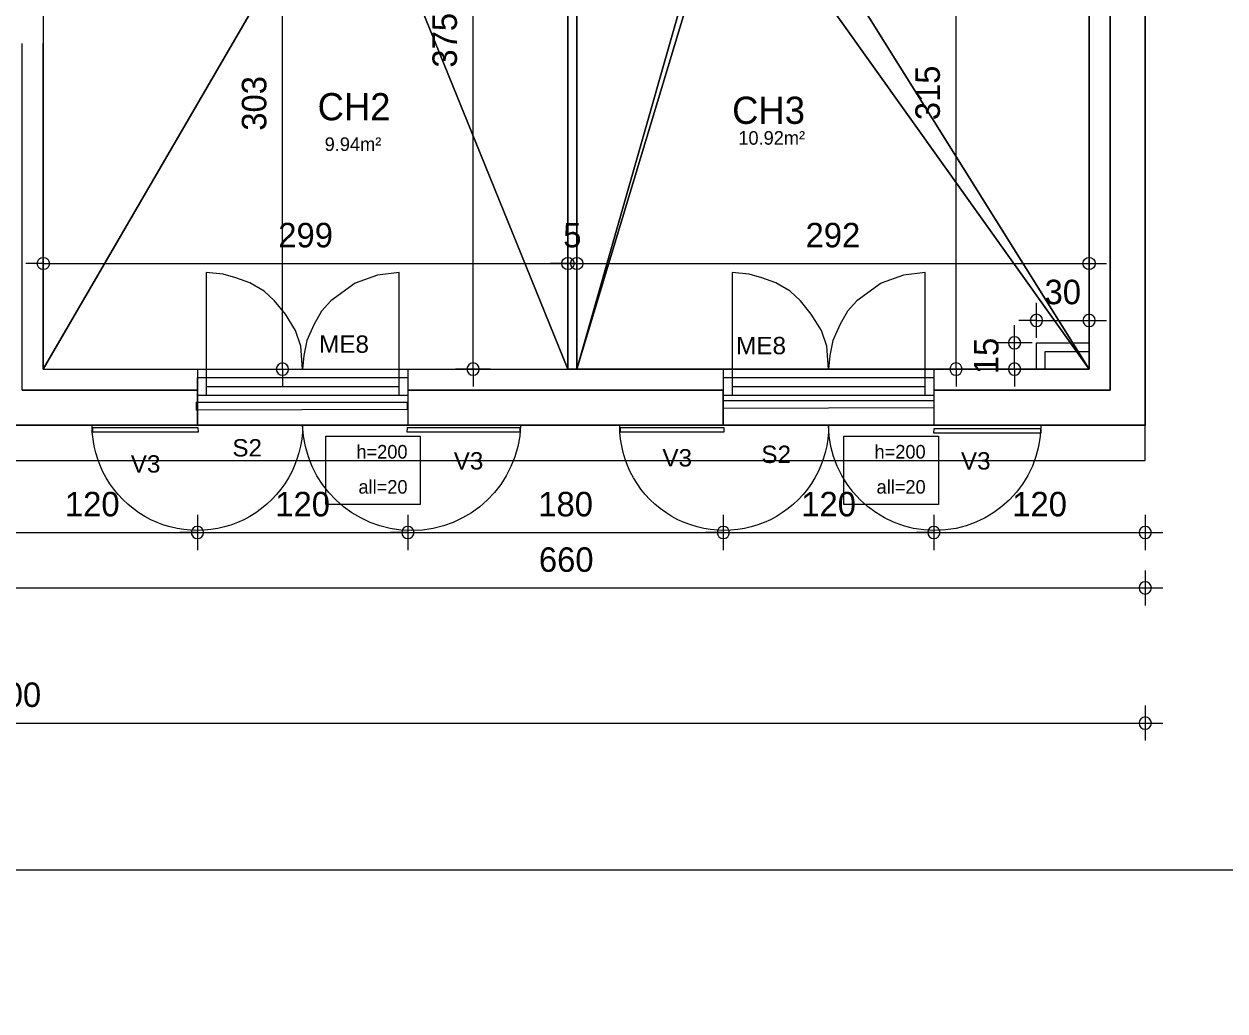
# Model space of a CAD drawing. Header units: metres. Extents: x 1.8 to 61.8, y -55.6 to -11.3.
# Drawn here: x 37.34 to 44.19, y -28.99 to -23.37 of the extents above; entities that cross this region are included whole.
import ezdxf
from ezdxf.enums import TextEntityAlignment as Align
from ezdxf.lldxf.tags import DXFTag

# ---------------------------------------------------------------- set-up
doc = ezdxf.new("R2010")
doc.units = ezdxf.units.M
doc.header["$MEASUREMENT"] = 0
for name, color, linetype in [('Calque commun', 7, 'Continuous'), ('Calque4', 7, 'Continuous'), ('Cotations', 7, 'Continuous'), ('Textes', 7, 'Continuous')]:
    doc.layers.add(name, color=color, linetype=linetype)
doc.styles.add('Arial10', font='arial.ttf', dxfattribs={"height": 0.098961})
doc.styles.add('Century Gothic14', font='GOTHIC.TTF', dxfattribs={"height": 0.139636})
doc.styles.add('Century Gothic16', font='GOTHIC.TTF', dxfattribs={"height": 0.155151})
doc.styles.add('Century Gothic9', font='GOTHIC.TTF', dxfattribs={"height": 0.077575})
tags = doc.linetypes.add('HIDDEN', pattern=[0.375, 0.25, -0.125]).pattern_tags.tags
tags[6:7] = [DXFTag(74, 4), DXFTag(75, 0), DXFTag(340, '0'), DXFTag(46, 1.0), DXFTag(50, 0.0), DXFTag(44, 0.0), DXFTag(45, 0.0)]
tags[4:5] = [DXFTag(74, 4), DXFTag(75, 0), DXFTag(340, '0'), DXFTag(46, 1.0), DXFTag(50, 0.0), DXFTag(44, 0.0), DXFTag(45, 0.0)]

# ---------------------------------------------------------------- blocks, each defined once
blk = doc.blocks.new('new')
at = {"layer": 'Calque commun', "color": 5, "linetype": 'Continuous', "lineweight": 9}
blk.add_arc((0, 0), 0.5, 0, 359.99941, dxfattribs=at)
blk = doc.blocks.new('new2')
at = {"layer": 'Calque commun', "color": 5, "linetype": 'Continuous', "lineweight": 9}
blk.add_arc((0, 0), 0.5, 0, 359.99941, dxfattribs=at)
blk = doc.blocks.new('DimLine52854')
at = {"layer": 'Calque commun', "color": 5, "linetype": 'Continuous', "lineweight": 9}
for p, q in [((37.1344, -26.4826), (37.1344, -26.6826)), ((43.7344, -26.4826), (43.7344, -26.6826)), ((37.1344, -26.5826), (37.0344, -26.5826)), ((37.1344, -26.5826), (43.7344, -26.5826)), ((43.7344, -26.5826), (43.8344, -26.5826))]:
    blk.add_line(p, q, dxfattribs=at)
at = {"layer": 'Calque commun', "color": 5, "linetype": 'Continuous', "lineweight": 9, "xscale": 0.07000000029802322, "yscale": 0.07000000029802322, "zscale": 0.07000000029802322}
for name, p in [('new', (37.1344, -26.5826)), ('new2', (43.7344, -26.5826))]:
    blk.add_blockref(name, p, dxfattribs=at)
at = {"layer": 'Calque commun', "color": 5, "linetype": 'Continuous', "lineweight": 9, "style": 'Century Gothic14'}
blk.add_text('660', height=0.13964, dxfattribs=at).set_placement((40.4344, -26.5326), align=Align.BOTTOM_CENTER)
blk = doc.blocks.new('new6')
at = {"layer": 'Calque commun', "color": 5, "linetype": 'Continuous', "lineweight": 9}
blk.add_arc((0, 0), 0.5, 0, 359.99941, dxfattribs=at)
blk = doc.blocks.new('DimLine52870')
at = {"layer": 'Calque commun', "color": 5, "linetype": 'Continuous', "lineweight": 9}
for p, q in [((43.7344, -27.253), (43.7344, -27.453)), ((30.7344, -27.353), (43.7344, -27.353)), ((43.7344, -27.353), (43.8344, -27.353))]:
    blk.add_line(p, q, dxfattribs=at)
at = {"layer": 'Calque commun', "color": 5, "linetype": 'Continuous', "lineweight": 9, "xscale": 0.07000000029802322, "yscale": 0.07000000029802322, "zscale": 0.07000000029802322}
blk.add_blockref('new6', (43.7344, -27.353), dxfattribs=at)
at = {"layer": 'Calque commun', "color": 5, "linetype": 'Continuous', "lineweight": 9, "style": 'Century Gothic14'}
blk.add_text('1300', height=0.13964, dxfattribs=at).set_placement((37.2344, -27.303), align=Align.BOTTOM_CENTER)
blk = doc.blocks.new('Block54246')
at = {"layer": 'Calque commun', "color": 7, "linetype": 'Continuous', "lineweight": 18}
blk.add_line((43.7344, -25.6552), (43.7344, -17.9552), dxfattribs=at)
at = {"layer": 'Calque commun', "color": 7, "linetype": 'Continuous', "lineweight": 9}
for p, q in [((43.5344, -25.4552), (43.5344, -18.1552)), ((43.4144, -25.3352), (43.4144, -18.2752))]:
    blk.add_line(p, q, dxfattribs=at)
blk = doc.blocks.new('Block54736')
at = {"layer": 'Calque commun', "color": 7, "linetype": 'Continuous', "lineweight": 18}
blk.add_line((43.7344, -16.6552), (43.7344, -25.6552), dxfattribs=at)
at = {"layer": 'Calque commun', "color": 7, "linetype": 'Continuous', "lineweight": 9}
for p, q in [((43.5344, -16.8552), (43.5344, -25.4552)), ((43.4144, -16.9752), (43.4144, -25.3352))]:
    blk.add_line(p, q, dxfattribs=at)
blk = doc.blocks.new('Block54737')
at = {"layer": 'Calque commun', "color": 7, "linetype": 'Continuous', "lineweight": 9}
for p, q in [((37.4544, -25.3352), (38.3323, -25.3352)), ((39.5323, -25.3352), (41.3298, -25.3352)), ((42.5298, -25.3352), (43.4144, -25.3352)), ((37.3344, -25.4552), (38.3323, -25.4552)), ((39.5323, -25.4552), (41.3298, -25.4552)), ((42.5298, -25.4552), (43.5344, -25.4552))]:
    blk.add_line(p, q, dxfattribs=at)
at = {"layer": 'Calque commun', "color": 7, "linetype": 'Continuous', "lineweight": 18}
for p, q in [((37.1344, -25.6552), (38.3323, -25.6552)), ((39.5323, -25.6552), (41.3298, -25.6552)), ((42.5298, -25.6552), (43.7344, -25.6552))]:
    blk.add_line(p, q, dxfattribs=at)
blk = doc.blocks.new('@PRES_1_$$_1-4')
at = {"layer": 'Calque commun', "color": 5, "linetype": 'Continuous', "lineweight": 9}
for p, q in [((0, 0.32), (1.2, 0.32)), ((1.2, 0.15), (0, 0.15)), ((0.05, 0.05), (0.05, 0.15)), ((1.15, 0.15), (1.15, 0.05)), ((0.05, 0.1), (1.15, 0.1)), ((1.2, 0.05), (0, 0.05)), ((0, 0), (1.2, 0))]:
    blk.add_line(p, q, dxfattribs=at)
blk = doc.blocks.new('@PRES_1_$$_1-5')
at = {"layer": 'Calque commun', "color": 7, "linetype": 'Continuous', "lineweight": 9}
blk.add_line((0, 0), (0, 0.32), dxfattribs=at)
blk = doc.blocks.new('@PRES_1_$$_1-6')
at = {"layer": 'Calque commun', "color": 7, "linetype": 'Continuous', "lineweight": 9}
blk.add_line((0, 0), (0, 0.32), dxfattribs=at)
blk = doc.blocks.new('INTER_2D_COMB2')
at = {"layer": 'Calque4', "color": 0, "linetype": 'ByBlock', "lineweight": -2}
for name in ['@PRES_1_$$_1-4', '@PRES_1_$$_1-5']:
    blk.add_blockref(name, (0, 0), dxfattribs=at)
at = {"layer": 'Calque4', "color": 0, "linetype": 'ByBlock', "lineweight": -2, "extrusion": (0, 0, -1), "xscale": -1, "yscale": -1, "zscale": -1, "rotation": -180}
blk.add_blockref('@PRES_1_$$_1-6', (-1.2, 0), dxfattribs=at)
blk = doc.blocks.new('PLACED_COMB2')
at = {"layer": 'Calque4', "color": 0, "linetype": 'ByBlock', "lineweight": -2}
blk.add_blockref('INTER_2D_COMB2', (0, 0), dxfattribs=at)
blk = doc.blocks.new('new59')
at = {"layer": 'Calque commun', "color": 5, "linetype": 'Continuous', "lineweight": 9}
blk.add_arc((0, 0), 0.5, 0, 359.99941, dxfattribs=at)
blk = doc.blocks.new('new60')
at = {"layer": 'Calque commun', "color": 5, "linetype": 'Continuous', "lineweight": 9}
blk.add_arc((0, 0), 0.5, 0, 359.99941, dxfattribs=at)
blk = doc.blocks.new('DimLine55422')
at = {"layer": 'Calque commun', "color": 5, "linetype": 'Continuous', "lineweight": 9}
for p, q in [((37.1344, -26.1665), (37.1344, -26.3665)), ((38.3323, -26.1665), (38.3323, -26.3665)), ((37.1344, -26.2665), (37.0344, -26.2665)), ((37.1344, -26.2665), (38.3323, -26.2665)), ((38.3323, -26.2665), (38.4323, -26.2665))]:
    blk.add_line(p, q, dxfattribs=at)
at = {"layer": 'Calque commun', "color": 5, "linetype": 'Continuous', "lineweight": 9, "xscale": 0.07000000029802322, "yscale": 0.07000000029802322, "zscale": 0.07000000029802322}
for name, p in [('new59', (37.1344, -26.2665)), ('new60', (38.3323, -26.2665))]:
    blk.add_blockref(name, p, dxfattribs=at)
at = {"layer": 'Calque commun', "color": 5, "linetype": 'Continuous', "lineweight": 9, "style": 'Century Gothic14'}
blk.add_text('120', height=0.13964, dxfattribs=at).set_placement((37.7334, -26.2165), align=Align.BOTTOM_CENTER)
blk = doc.blocks.new('new61')
at = {"layer": 'Calque commun', "color": 5, "linetype": 'Continuous', "lineweight": 9}
blk.add_arc((0, 0), 0.5, 0, 359.99941, dxfattribs=at)
blk = doc.blocks.new('new62')
at = {"layer": 'Calque commun', "color": 5, "linetype": 'Continuous', "lineweight": 9}
blk.add_arc((0, 0), 0.5, 0, 359.99941, dxfattribs=at)
blk = doc.blocks.new('DimLine55430')
at = {"layer": 'Calque commun', "color": 5, "linetype": 'Continuous', "lineweight": 9}
for p, q in [((38.3323, -26.1665), (38.3323, -26.3665)), ((39.5323, -26.1665), (39.5323, -26.3665)), ((38.3323, -26.2665), (38.2323, -26.2665)), ((38.3323, -26.2665), (39.5323, -26.2665)), ((39.5323, -26.2665), (39.6323, -26.2665))]:
    blk.add_line(p, q, dxfattribs=at)
at = {"layer": 'Calque commun', "color": 5, "linetype": 'Continuous', "lineweight": 9, "xscale": 0.07000000029802322, "yscale": 0.07000000029802322, "zscale": 0.07000000029802322}
for name, p in [('new61', (38.3323, -26.2665)), ('new62', (39.5323, -26.2665))]:
    blk.add_blockref(name, p, dxfattribs=at)
at = {"layer": 'Calque commun', "color": 5, "linetype": 'Continuous', "lineweight": 9, "style": 'Century Gothic14'}
blk.add_text('120', height=0.13964, dxfattribs=at).set_placement((38.9323, -26.2165), align=Align.BOTTOM_CENTER)
blk = doc.blocks.new('new63')
at = {"layer": 'Calque commun', "color": 5, "linetype": 'Continuous', "lineweight": 9}
blk.add_arc((0, 0), 0.5, 0, 359.99941, dxfattribs=at)
blk = doc.blocks.new('new64')
at = {"layer": 'Calque commun', "color": 5, "linetype": 'Continuous', "lineweight": 9}
blk.add_arc((0, 0), 0.5, 0, 359.99941, dxfattribs=at)
blk = doc.blocks.new('DimLine55438')
at = {"layer": 'Calque commun', "color": 5, "linetype": 'Continuous', "lineweight": 9}
for p, q in [((39.5323, -26.1665), (39.5323, -26.3665)), ((41.3298, -26.1665), (41.3298, -26.3665)), ((39.5323, -26.2665), (39.4323, -26.2665)), ((39.5323, -26.2665), (41.3298, -26.2665)), ((41.3298, -26.2665), (41.4298, -26.2665))]:
    blk.add_line(p, q, dxfattribs=at)
at = {"layer": 'Calque commun', "color": 5, "linetype": 'Continuous', "lineweight": 9, "xscale": 0.07000000029802322, "yscale": 0.07000000029802322, "zscale": 0.07000000029802322}
for name, p in [('new63', (39.5323, -26.2665)), ('new64', (41.3298, -26.2665))]:
    blk.add_blockref(name, p, dxfattribs=at)
at = {"layer": 'Calque commun', "color": 5, "linetype": 'Continuous', "lineweight": 9, "style": 'Century Gothic14'}
blk.add_text('180', height=0.13964, dxfattribs=at).set_placement((40.431, -26.2165), align=Align.BOTTOM_CENTER)
blk = doc.blocks.new('new65')
at = {"layer": 'Calque commun', "color": 5, "linetype": 'Continuous', "lineweight": 9}
blk.add_arc((0, 0), 0.5, 0, 359.99941, dxfattribs=at)
blk = doc.blocks.new('new66')
at = {"layer": 'Calque commun', "color": 5, "linetype": 'Continuous', "lineweight": 9}
blk.add_arc((0, 0), 0.5, 0, 359.99941, dxfattribs=at)
blk = doc.blocks.new('DimLine55446')
at = {"layer": 'Calque commun', "color": 5, "linetype": 'Continuous', "lineweight": 9}
for p, q in [((41.3298, -26.1665), (41.3298, -26.3665)), ((42.5298, -26.1665), (42.5298, -26.3665)), ((41.3298, -26.2665), (41.2298, -26.2665)), ((41.3298, -26.2665), (42.5298, -26.2665)), ((42.5298, -26.2665), (42.6298, -26.2665))]:
    blk.add_line(p, q, dxfattribs=at)
at = {"layer": 'Calque commun', "color": 5, "linetype": 'Continuous', "lineweight": 9, "xscale": 0.07000000029802322, "yscale": 0.07000000029802322, "zscale": 0.07000000029802322}
for name, p in [('new65', (41.3298, -26.2665)), ('new66', (42.5298, -26.2665))]:
    blk.add_blockref(name, p, dxfattribs=at)
at = {"layer": 'Calque commun', "color": 5, "linetype": 'Continuous', "lineweight": 9, "style": 'Century Gothic14'}
blk.add_text('120', height=0.13964, dxfattribs=at).set_placement((41.9298, -26.2165), align=Align.BOTTOM_CENTER)
blk = doc.blocks.new('new67')
at = {"layer": 'Calque commun', "color": 5, "linetype": 'Continuous', "lineweight": 9}
blk.add_arc((0, 0), 0.5, 0, 359.99941, dxfattribs=at)
blk = doc.blocks.new('new68')
at = {"layer": 'Calque commun', "color": 5, "linetype": 'Continuous', "lineweight": 9}
blk.add_arc((0, 0), 0.5, 0, 359.99941, dxfattribs=at)
blk = doc.blocks.new('DimLine55454')
at = {"layer": 'Calque commun', "color": 5, "linetype": 'Continuous', "lineweight": 9}
for p, q in [((42.5298, -26.1665), (42.5298, -26.3665)), ((43.7344, -26.1665), (43.7344, -26.3665)), ((42.5298, -26.2665), (42.4298, -26.2665)), ((42.5298, -26.2665), (43.7344, -26.2665)), ((43.7344, -26.2665), (43.8344, -26.2665))]:
    blk.add_line(p, q, dxfattribs=at)
at = {"layer": 'Calque commun', "color": 5, "linetype": 'Continuous', "lineweight": 9, "xscale": 0.07000000029802322, "yscale": 0.07000000029802322, "zscale": 0.07000000029802322}
for name, p in [('new67', (42.5298, -26.2665)), ('new68', (43.7344, -26.2665))]:
    blk.add_blockref(name, p, dxfattribs=at)
at = {"layer": 'Calque commun', "color": 5, "linetype": 'Continuous', "lineweight": 9, "style": 'Century Gothic14'}
blk.add_text('120', height=0.13964, dxfattribs=at).set_placement((43.1321, -26.2165), align=Align.BOTTOM_CENTER)
blk = doc.blocks.new('xmodule1pcentniv1')
at = {"layer": 'Calque commun', "color": 5, "linetype": 'Continuous', "lineweight": 9}
blk.add_arc((0, 0), 0.5, 0, 359.99941, dxfattribs=at)
blk = doc.blocks.new('xmodule1pcentniv1-2')
at = {"layer": 'Calque commun', "color": 5, "linetype": 'Continuous', "lineweight": 9}
blk.add_arc((0, 0), 0.5, 0, 359.99941, dxfattribs=at)
blk = doc.blocks.new('DimLine54891')
at = {"layer": 'Calque commun', "color": 5, "linetype": 'Continuous', "lineweight": 9}
for p, q in [((40.4637, -25.6844), (40.4637, -25.4844)), ((43.3837, -25.6844), (43.3837, -25.4844)), ((40.4637, -25.5844), (40.3637, -25.5844)), ((40.4637, -25.5844), (43.3837, -25.5844)), ((43.3837, -25.5844), (43.4837, -25.5844))]:
    blk.add_line(p, q, dxfattribs=at)
at = {"layer": 'Calque commun', "color": 5, "linetype": 'Continuous', "lineweight": 9, "extrusion": (0, 0, -1), "xscale": 0.07000000029802322, "yscale": 0.07000000029802322, "zscale": 0.07000000029802322}
for name, p in [('xmodule1pcentniv1', (-40.4637, -25.5844)), ('xmodule1pcentniv1-2', (-43.3837, -25.5844))]:
    blk.add_blockref(name, p, dxfattribs=at)
at = {"layer": 'Calque commun', "color": 5, "linetype": 'Continuous', "lineweight": 9, "style": 'Century Gothic14'}
blk.add_text('292', height=0.13964, dxfattribs=at).set_placement((41.9237, -25.5344), align=Align.BOTTOM_CENTER)
blk = doc.blocks.new('xmodule1pcentniv1-3')
at = {"layer": 'Calque commun', "color": 5, "linetype": 'Continuous', "lineweight": 9}
blk.add_arc((0, 0), 0.5, 0, 359.99941, dxfattribs=at)
blk = doc.blocks.new('xmodule1pcentniv1-4')
at = {"layer": 'Calque commun', "color": 5, "linetype": 'Continuous', "lineweight": 9}
blk.add_arc((0, 0), 0.5, 0, 359.99941, dxfattribs=at)
blk = doc.blocks.new('DimLine54899')
at = {"layer": 'Calque commun', "color": 5, "linetype": 'Continuous', "lineweight": 9}
for p, q in [((40.4137, -25.6844), (40.4137, -25.4844)), ((40.4637, -25.6844), (40.4637, -25.4844)), ((40.4137, -25.5844), (40.3137, -25.5844)), ((40.4137, -25.5844), (40.4637, -25.5844)), ((40.4637, -25.5844), (40.5637, -25.5844))]:
    blk.add_line(p, q, dxfattribs=at)
at = {"layer": 'Calque commun', "color": 5, "linetype": 'Continuous', "lineweight": 9, "extrusion": (0, 0, -1), "xscale": 0.07000000029802322, "yscale": 0.07000000029802322, "zscale": 0.07000000029802322}
for name, p in [('xmodule1pcentniv1-3', (-40.4137, -25.5844)), ('xmodule1pcentniv1-4', (-40.4637, -25.5844))]:
    blk.add_blockref(name, p, dxfattribs=at)
at = {"layer": 'Calque commun', "color": 5, "linetype": 'Continuous', "lineweight": 9, "style": 'Century Gothic14'}
blk.add_text('5', height=0.1396, dxfattribs=at).set_placement((40.4387, -25.5344), align=Align.BOTTOM_CENTER)
blk = doc.blocks.new('xmodule1pcentniv1-5')
at = {"layer": 'Calque commun', "color": 5, "linetype": 'Continuous', "lineweight": 9}
blk.add_arc((0, 0), 0.5, 0, 359.99941, dxfattribs=at)
blk = doc.blocks.new('xmodule1pcentniv1-6')
at = {"layer": 'Calque commun', "color": 5, "linetype": 'Continuous', "lineweight": 9}
blk.add_arc((0, 0), 0.5, 0, 359.99941, dxfattribs=at)
blk = doc.blocks.new('DimLine54907')
at = {"layer": 'Calque commun', "color": 5, "linetype": 'Continuous', "lineweight": 9}
for p, q in [((37.4237, -25.6844), (37.4237, -25.4844)), ((40.4137, -25.6844), (40.4137, -25.4844)), ((37.4237, -25.5844), (37.3237, -25.5844)), ((37.4237, -25.5844), (40.4137, -25.5844)), ((40.4137, -25.5844), (40.5137, -25.5844))]:
    blk.add_line(p, q, dxfattribs=at)
at = {"layer": 'Calque commun', "color": 5, "linetype": 'Continuous', "lineweight": 9, "extrusion": (0, 0, -1), "xscale": 0.07000000029802322, "yscale": 0.07000000029802322, "zscale": 0.07000000029802322}
for name, p in [('xmodule1pcentniv1-5', (-37.4238, -25.5844)), ('xmodule1pcentniv1-6', (-40.4137, -25.5844))]:
    blk.add_blockref(name, p, dxfattribs=at)
at = {"layer": 'Calque commun', "color": 5, "linetype": 'Continuous', "lineweight": 9, "style": 'Century Gothic14'}
blk.add_text('299', height=0.13964, dxfattribs=at).set_placement((38.9187, -25.5344), align=Align.BOTTOM_CENTER)
blk = doc.blocks.new('xmodule1pcentniv1-7')
at = {"layer": 'Calque commun', "color": 5, "linetype": 'Continuous', "lineweight": 9}
blk.add_arc((0, 0), 0.5, 0, 359.99941, dxfattribs=at)
blk = doc.blocks.new('xmodule1pcentniv1-8')
at = {"layer": 'Calque commun', "color": 5, "linetype": 'Continuous', "lineweight": 9}
blk.add_arc((0, 0), 0.5, 0, 359.99941, dxfattribs=at)
blk = doc.blocks.new('DimLine54915')
at = {"layer": 'Calque commun', "color": 5, "linetype": 'Continuous', "lineweight": 9}
for p, q in [((42.6251, -23.0373), (42.6251, -22.9373)), ((42.5251, -23.0373), (42.7251, -23.0373)), ((42.6251, -26.1866), (42.6251, -23.0373)), ((42.5251, -26.1866), (42.7251, -26.1866)), ((42.6251, -26.1866), (42.6251, -26.2866))]:
    blk.add_line(p, q, dxfattribs=at)
at = {"layer": 'Calque commun', "color": 5, "linetype": 'Continuous', "lineweight": 9, "xscale": 0.07000000029802322, "yscale": 0.07000000029802322, "zscale": 0.07000000029802322, "rotation": 90}
for name, p in [('xmodule1pcentniv1-8', (42.6251, -23.0373)), ('xmodule1pcentniv1-7', (42.6251, -26.1866))]:
    blk.add_blockref(name, p, dxfattribs=at)
at = {"layer": 'Calque commun', "color": 5, "linetype": 'Continuous', "lineweight": 9, "style": 'Century Gothic14'}
blk.add_text('315', height=0.13964, rotation=90, dxfattribs=at).set_placement((42.5751, -24.6119), align=Align.BOTTOM_CENTER)
blk = doc.blocks.new('xmodule1pcentniv1-27')
at = {"layer": 'Calque commun', "color": 5, "linetype": 'Continuous', "lineweight": 9}
blk.add_arc((0, 0), 0.5, 0, 359.99941, dxfattribs=at)
blk = doc.blocks.new('xmodule1pcentniv1-28')
at = {"layer": 'Calque commun', "color": 5, "linetype": 'Continuous', "lineweight": 9}
blk.add_arc((0, 0), 0.5, 0, 359.99941, dxfattribs=at)
blk = doc.blocks.new('DimLine55011')
at = {"layer": 'Calque commun', "color": 5, "linetype": 'Continuous', "lineweight": 9}
for p, q in [((39.8728, -22.4373), (39.8728, -22.3373)), ((39.9728, -22.4373), (39.7728, -22.4373)), ((39.8728, -26.1866), (39.8728, -22.4373)), ((39.9728, -26.1866), (39.7728, -26.1866)), ((39.8728, -26.1866), (39.8728, -26.2866))]:
    blk.add_line(p, q, dxfattribs=at)
at = {"layer": 'Calque commun', "color": 5, "linetype": 'Continuous', "lineweight": 9, "xscale": 0.07000000029802322, "yscale": 0.07000000029802322, "zscale": 0.07000000029802322, "rotation": 90}
for name, p in [('xmodule1pcentniv1-28', (39.8728, -22.4373)), ('xmodule1pcentniv1-27', (39.8728, -26.1866))]:
    blk.add_blockref(name, p, dxfattribs=at)
at = {"layer": 'Calque commun', "color": 5, "linetype": 'Continuous', "lineweight": 9, "style": 'Century Gothic14'}
blk.add_text('375', height=0.13964, rotation=90, dxfattribs=at).set_placement((39.8228, -24.312), align=Align.BOTTOM_CENTER)
blk = doc.blocks.new('xmodule1pcentniv1-37')
at = {"layer": 'Calque commun', "color": 5, "linetype": 'Continuous', "lineweight": 9}
blk.add_arc((0, 0), 0.5, 0, 359.99941, dxfattribs=at)
blk = doc.blocks.new('xmodule1pcentniv1-38')
at = {"layer": 'Calque commun', "color": 5, "linetype": 'Continuous', "lineweight": 9}
blk.add_arc((0, 0), 0.5, 0, 359.99941, dxfattribs=at)
blk = doc.blocks.new('DimLine55051')
at = {"layer": 'Calque commun', "color": 5, "linetype": 'Continuous', "lineweight": 9}
for p, q in [((38.7866, -23.1568), (38.7866, -23.0568)), ((38.8866, -23.1568), (38.6866, -23.1568)), ((38.7866, -26.1866), (38.7866, -23.1568)), ((38.6866, -26.1866), (38.8866, -26.1866)), ((38.7866, -26.1866), (38.7866, -26.2866))]:
    blk.add_line(p, q, dxfattribs=at)
at = {"layer": 'Calque commun', "color": 5, "linetype": 'Continuous', "lineweight": 9, "xscale": 0.07000000029802322, "yscale": 0.07000000029802322, "zscale": 0.07000000029802322, "rotation": 90}
for name, p in [('xmodule1pcentniv1-38', (38.7866, -23.1568)), ('xmodule1pcentniv1-37', (38.7866, -26.1866))]:
    blk.add_blockref(name, p, dxfattribs=at)
at = {"layer": 'Calque commun', "color": 5, "linetype": 'Continuous', "lineweight": 9, "style": 'Century Gothic14'}
blk.add_text('303', height=0.13964, rotation=90, dxfattribs=at).set_placement((38.7366, -24.6717), align=Align.BOTTOM_CENTER)
blk = doc.blocks.new('xmodule1pcentniv1-109')
at = {"layer": 'Calque commun', "color": 5, "linetype": 'Continuous', "lineweight": 9}
blk.add_arc((0, 0), 0.5, 0, 359.99941, dxfattribs=at)
blk = doc.blocks.new('xmodule1pcentniv1-110')
at = {"layer": 'Calque commun', "color": 5, "linetype": 'Continuous', "lineweight": 9}
blk.add_arc((0, 0), 0.5, 0, 359.99941, dxfattribs=at)
blk = doc.blocks.new('DimLine60972')
at = {"layer": 'Calque commun', "color": 5, "linetype": 'Continuous', "lineweight": 9}
for p, q in [((42.9588, -26.0366), (42.9588, -25.9366)), ((43.0588, -26.0366), (42.8588, -26.0366)), ((42.9588, -26.1866), (42.9588, -26.0366)), ((43.0588, -26.1866), (42.8588, -26.1866)), ((42.9588, -26.1866), (42.9588, -26.2866))]:
    blk.add_line(p, q, dxfattribs=at)
at = {"layer": 'Calque commun', "color": 5, "linetype": 'Continuous', "lineweight": 9, "xscale": 0.07000000029802322, "yscale": 0.07000000029802322, "zscale": 0.07000000029802322, "rotation": 90}
for name, p in [('xmodule1pcentniv1-110', (42.9588, -26.0366)), ('xmodule1pcentniv1-109', (42.9588, -26.1866))]:
    blk.add_blockref(name, p, dxfattribs=at)
at = {"layer": 'Calque commun', "color": 5, "linetype": 'Continuous', "lineweight": 9, "style": 'Century Gothic14'}
blk.add_text('15', height=0.13964, rotation=90, dxfattribs=at).set_placement((42.9088, -26.1116), align=Align.BOTTOM_CENTER)
blk = doc.blocks.new('xmodule1pcentniv1-111')
at = {"layer": 'Calque commun', "color": 5, "linetype": 'Continuous', "lineweight": 9}
blk.add_arc((0, 0), 0.5, 0, 359.99941, dxfattribs=at)
blk = doc.blocks.new('xmodule1pcentniv1-112')
at = {"layer": 'Calque commun', "color": 5, "linetype": 'Continuous', "lineweight": 9}
blk.add_arc((0, 0), 0.5, 0, 359.99941, dxfattribs=at)
blk = doc.blocks.new('DimLine60980')
at = {"layer": 'Calque commun', "color": 5, "linetype": 'Continuous', "lineweight": 9}
for p, q in [((43.0837, -26.0086), (43.0837, -25.8086)), ((43.3837, -26.0086), (43.3837, -25.8086)), ((43.0837, -25.9086), (42.9837, -25.9086)), ((43.0837, -25.9086), (43.3837, -25.9086)), ((43.3837, -25.9086), (43.4837, -25.9086))]:
    blk.add_line(p, q, dxfattribs=at)
at = {"layer": 'Calque commun', "color": 5, "linetype": 'Continuous', "lineweight": 9, "xscale": 0.07000000029802322, "yscale": 0.07000000029802322, "zscale": 0.07000000029802322}
for name, p in [('xmodule1pcentniv1-111', (43.0837, -25.9086)), ('xmodule1pcentniv1-112', (43.3837, -25.9086))]:
    blk.add_blockref(name, p, dxfattribs=at)
at = {"layer": 'Calque commun', "color": 5, "linetype": 'Continuous', "lineweight": 9, "style": 'Century Gothic14'}
blk.add_text('30', height=0.13964, dxfattribs=at).set_placement((43.2337, -25.8586), align=Align.BOTTOM_CENTER)
blk = doc.blocks.new('xmodule1pcentniv1-117')
at = {"layer": 'Calque commun', "color": 15, "linetype": 'Continuous', "lineweight": 18}
for p, q in [((40.4138, -22.4373), (40.4137, -26.1866)), ((40.4638, -22.4373), (40.4637, -26.1866)), ((43.0837, -26.1866), (43.0837, -26.0366)), ((43.0837, -26.0366), (43.3837, -26.0366)), ((43.3837, -26.0866), (43.3837, -26.0366)), ((43.1337, -26.1866), (43.1337, -26.0866)), ((43.1337, -26.0866), (43.3837, -26.0866)), ((40.4637, -26.1866), (40.4137, -26.1866)), ((43.1337, -26.1866), (43.0837, -26.1866))]:
    blk.add_line(p, q, dxfattribs=at)
at = {"layer": 'Calque commun', "color": 5, "linetype": 'Continuous', "lineweight": 9}
for name in ['DimLine55011', 'DimLine54915', 'DimLine55051', 'DimLine54907', 'DimLine54899', 'DimLine54891', 'DimLine60980', 'DimLine60972']:
    blk.add_blockref(name, (0, 0), dxfattribs=at)
at = {"layer": 'Textes', "color": 5, "linetype": 'ByBlock', "lineweight": -2, "style": 'Century Gothic16'}
for s, p in [('CH2', (38.987, -24.613)), ('CH3', (41.3494, -24.6334))]:
    blk.add_text(s, height=0.15515, dxfattribs=at).set_placement(p, align=Align.TOP_LEFT)
at = {"layer": 'Textes', "color": 9, "linetype": 'ByBlock', "lineweight": -2, "style": 'Century Gothic9'}
for s, p in [('10.92m²', (41.3845, -24.9307)), ('9.94m²', (39.027, -24.9663))]:
    blk.add_text(s, height=0.07758, dxfattribs=at).set_placement(p, align=Align.BOTTOM_LEFT)
at = {"layer": 'Calque commun', "color": 9, "linetype": 'Continuous', "lineweight": 9}
mesh = blk.add_polyface(dxfattribs=at)
corners = [(40.4137, -26.1866), (39.1838, -23.1568), (37.4237, -26.1866), (39.1838, -22.4373), (40.4138, -22.4373), (37.4238, -23.1568)]
mesh.append_faces([[corners[k] for k in face] for face in [(0, 1, 2)]], dxfattribs={"vtx0": -1, "vtx1": -1, "color": 9})
mesh.append_faces([[corners[k] for k in face] for face in [(3, 1, 4)]], dxfattribs={"vtx1": -1, "color": 9})
mesh.append_faces([[corners[k] for k in face] for face in [(0, 4, 1)]], dxfattribs={"vtx1": -1, "vtx2": -1, "color": 9})
mesh.append_faces([[corners[k] for k in face] for face in [(1, 5, 2)]], dxfattribs={"vtx2": -1, "color": 9})
mesh = blk.add_polyface(dxfattribs=at)
corners = [(43.3837, -23.0373), (43.3837, -26.1866), (41.4138, -23.0373), (43.3837, -22.4373), (40.4638, -22.4373), (41.3638, -22.4373), (41.3637, -23.0373), (40.4637, -26.1866), (41.4138, -22.4373)]
mesh.append_faces([[corners[k] for k in face] for face in [(3, 2, 8)]], dxfattribs={"vtx0": -1, "color": 9})
mesh.append_faces([[corners[k] for k in face] for face in [(7, 2, 1)]], dxfattribs={"vtx0": -1, "vtx1": -1, "color": 9})
mesh.append_faces([[corners[k] for k in face] for face in [(7, 6, 2)]], dxfattribs={"vtx0": -1, "vtx2": -1, "color": 9})
mesh.append_faces([[corners[k] for k in face] for face in [(0, 1, 2), (3, 0, 2), (7, 4, 6)]], dxfattribs={"vtx1": -1, "vtx2": -1, "color": 9})
mesh.append_faces([[corners[k] for k in face] for face in [(4, 5, 6)]], dxfattribs={"vtx2": -1, "color": 9})
blk = doc.blocks.new('Block60609')
at = {"layer": 'Calque commun', "color": 7, "linetype": 'Continuous', "lineweight": 18}
blk.add_line((37.1344, -25.6552), (37.1344, -23.4798), dxfattribs=at)
at = {"layer": 'Calque commun', "color": 7, "linetype": 'Continuous', "lineweight": 9}
for p, q in [((37.3344, -25.4552), (37.3344, -23.4798)), ((37.4544, -25.3352), (37.4544, -23.4798))]:
    blk.add_line(p, q, dxfattribs=at)

msp = doc.modelspace()

# ---------------------------------------------------------------- linework, layer by layer
at = {"layer": 'Calque commun', "color": 12, "linetype": 'Continuous', "lineweight": 18}
for p, q in [((43.7344, -23.6198), (43.7344, -17.9798)), ((38.3323, -25.6552), (38.3323, -25.3852)), ((38.3323, -25.3852), (38.3323, -25.4552)), ((38.3323, -25.4552), (37.3344, -25.4552))]:
    msp.add_line(p, q, dxfattribs=at)
at = {"layer": 'Calque commun', "color": 7, "linetype": 'Continuous', "lineweight": 18}
msp.add_line((43.7344, -25.6552), (43.7344, -22.5198), dxfattribs=at)
at = {"layer": 'Calque commun', "color": 12, "linetype": 'Continuous', "lineweight": 18}
for points in [[(43.5344, -20.7058, 0), (43.5344, -20.7058, 0), (43.5344, -25.4552, 0), (42.5298, -25.4552, 0), (42.5298, -25.6552, 0)], [(41.3298, -25.6552, 0), (41.3298, -25.4552, 0), (39.5323, -25.4552, 0), (39.5323, -25.6552, 0)]]:
    msp.add_polyline3d(points, dxfattribs=at)
at = {"layer": 'Calque commun', "color": 7, "linetype": 'Continuous', "lineweight": 9}
for points in [[(39.4823, -25.4352, 0), (39.4823, -24.7852, 0), (39.3588, -24.7993, 0), (39.2317, -24.846, 0), (39.0934, -24.9463, 0), (39.0405, -25.004, 0), (38.9957, -25.082, 0), (38.9567, -25.1717, 0), (38.9391, -25.2575, 0), (38.9323, -25.3352, 0), (38.9216, -25.2049, 0), (38.8923, -25.1152, 0), (38.8338, -25.0215, 0), (38.7712, -24.9463, 0), (38.7129, -24.8909, 0), (38.631, -24.8441, 0), (38.551, -24.8148, 0), (38.4789, -24.7934, 0), (38.3823, -24.7852, 0), (38.3823, -25.4352, 0)], [(42.4798, -25.4352, 0), (42.4798, -24.7852, 0), (42.3563, -24.7993, 0), (42.2292, -24.846, 0), (42.0909, -24.9463, 0), (42.038, -25.004, 0), (41.9932, -25.082, 0), (41.9542, -25.1717, 0), (41.9366, -25.2575, 0), (41.9298, -25.3352, 0), (41.9191, -25.2049, 0), (41.8898, -25.1152, 0), (41.8313, -25.0215, 0), (41.7687, -24.9463, 0), (41.7104, -24.8909, 0), (41.6285, -24.8441, 0), (41.5485, -24.8148, 0), (41.4764, -24.7934, 0), (41.3798, -24.7852, 0), (41.3798, -25.4352, 0)]]:
    msp.add_polyline3d(points, dxfattribs=at)
at = {"layer": 'Calque commun', "color": 7, "linetype": 'Continuous', "lineweight": 9, "extrusion": (1.22461e-16, 0, -1)}
msp.add_arc((-38.3323, -25.6552), 0.6, 180, 0.00001, dxfattribs=at)
at = {"layer": 'Calque commun', "color": 7, "linetype": 'Continuous', "lineweight": 9, "extrusion": (1.18307e-16, 4.15411e-18, -1)}
msp.add_arc((-39.5534, -25.6342), 0.6214, 181.94289, 358.05711, dxfattribs=at)
at = {"layer": 'Calque commun', "color": 7, "linetype": 'Continuous', "lineweight": 9, "extrusion": (1.2349e-16, 1.029e-18, -1)}
msp.add_arc((-41.3348, -25.6602), 0.595, 179.51857, 0.48143, dxfattribs=at)
at = {"layer": 'Calque commun', "color": 7, "linetype": 'Continuous', "lineweight": 9, "extrusion": (1.21449e-16, 1.012e-18, -1)}
msp.add_arc((-42.5348, -25.6502), 0.605, 180.47351, 359.52648, dxfattribs=at)
at = {"layer": 'Cotations', "color": 7, "linetype": 'Continuous', "lineweight": 9}
msp.add_line((1.7636, -28.1894), (61.7636, -28.1894), dxfattribs=at)

# ---------------------------------------------------------------- block references
at = {"layer": 'Calque commun', "color": 0, "linetype": 'ByBlock', "lineweight": -2}
for name, p in [('Block54736', (0, 0)), ('xmodule1pcentniv1-117', (0.0307, 0.8514)), ('Block54246', (0, 0)), ('Block60609', (0, 0)), ('Block54737', (0, 0))]:
    msp.add_blockref(name, p, dxfattribs=at)
at = {"layer": 'Calque commun', "color": 0, "linetype": 'ByBlock', "lineweight": -2, "extrusion": (0, 0, -1), "xscale": -1, "yscale": -1, "zscale": -1}
for p in [(-38.3323, -25.3352), (-41.3298, -25.3352)]:
    msp.add_blockref('PLACED_COMB2', p, dxfattribs=at)
at = {"layer": 'Calque commun', "color": 5, "linetype": 'Continuous', "lineweight": 9}
for name in ['DimLine55422', 'DimLine55430', 'DimLine55438', 'DimLine55446', 'DimLine55454', 'DimLine52854', 'DimLine52870']:
    msp.add_blockref(name, (0, 0), dxfattribs=at)

# ---------------------------------------------------------------- texts
at = {"layer": 'Calque commun', "color": 5, "linetype": 'ByBlock', "lineweight": -2, "char_height": 0.07758, "attachment_point": 3, "line_spacing_factor": 1.546883, "style": 'Century Gothic9'}
for insert in [(39.5301, -25.7675), (42.4828, -25.7675)]:
    msp.add_mtext('h=200\\Pall=20', dxfattribs=dict(at, insert=insert))
at = {"layer": 'Textes', "color": 5, "linetype": 'ByBlock', "lineweight": -2, "style": 'Arial10'}
for s, p in [('ME8', (39.3102, -25.2717)), ('ME8', (41.6871, -25.2801)), ('S2', (38.7007, -25.8629)), ('V3', (41.1516, -25.9199)), ('S2', (41.7154, -25.9001)), ('V3', (38.122, -25.9546)), ('V3', (39.9622, -25.9373)), ('V3', (42.8529, -25.9373))]:
    msp.add_text(s, height=0.09896, dxfattribs=at).set_placement(p, align=Align.BOTTOM_RIGHT)

# ---------------------------------------------------------------- meshes
at = {"layer": 'Calque commun', "color": 7, "linetype": 'Continuous', "lineweight": 9}
mesh = msp.add_polyface(dxfattribs=at)
corners = [(61.7636, -11.3086), (1.7636, -11.3086), (1.7636, -53.3086), (61.7636, -53.3086)]
mesh.append_faces([[corners[k] for k in face] for face in [(0, 1, 2, 3)]], dxfattribs={"color": 7})
at = {"layer": 'Calque commun', "color": 9, "linetype": 'Continuous', "lineweight": 18}
mesh = msp.add_polyface(dxfattribs=at)
corners = [(43.4144, -25.3352), (43.4144, -16.9752), (37.4544, -16.9752), (37.4544, -25.3352)]
mesh.append_faces([[corners[k] for k in face] for face in [(0, 2, 3)]], dxfattribs={"vtx0": -1, "color": 9})
mesh.append_faces([[corners[k] for k in face] for face in [(0, 1, 2)]], dxfattribs={"vtx1": -1, "vtx2": -1, "color": 9})
at = {"layer": 'Calque commun', "color": 7, "linetype": 'Continuous', "lineweight": 9}
mesh = msp.add_polyface(dxfattribs=at)
corners = [(38.3278, -25.5241), (39.5278, -25.5241), (39.5278, -25.565), (38.3278, -25.5686)]
mesh.append_faces([[corners[k] for k in face] for face in [(0, 1, 2, 3)]], dxfattribs={"color": 7})
mesh = msp.add_polyface(dxfattribs=at)
corners = [(41.3298, -25.5143), (42.5298, -25.5143), (42.5298, -25.5552), (41.3298, -25.5589)]
mesh.append_faces([[corners[k] for k in face] for face in [(0, 1, 2, 3)]], dxfattribs={"color": 7})
at = {"layer": 'Calque commun', "color": 7, "linetype": 'HIDDEN', "lineweight": 9}
mesh = msp.add_polyface(dxfattribs=at)
corners = [(37.1344, -25.6552), (37.1344, -25.8552), (43.7344, -25.8552), (43.7344, -25.6552)]
mesh.append_faces([[corners[k] for k in face] for face in [(0, 1, 2, 3)]], dxfattribs={"color": 7})
at = {"layer": 'Calque commun', "color": 7, "linetype": 'Continuous', "lineweight": 9}
mesh = msp.add_polyface(dxfattribs=at)
corners = [(37.7364, -25.6676), (38.3347, -25.6676), (38.3361, -25.6937), (37.7364, -25.6937)]
mesh.append_faces([[corners[k] for k in face] for face in [(0, 1, 2, 3)]], dxfattribs={"color": 7})
at = {"layer": 'Calque commun', "color": 11, "linetype": 'Continuous', "lineweight": 18}
mesh = msp.add_polyface(dxfattribs=at)
corners = [(39.0643, -25.7167), (39.6027, -25.7167), (39.6027, -26.1074), (39.0643, -26.1074)]
mesh.append_faces([[corners[k] for k in face] for face in [(0, 1, 2, 3)]], dxfattribs={"color": 11})
at = {"layer": 'Calque commun', "color": 7, "linetype": 'Continuous', "lineweight": 9}
mesh = msp.add_polyface(dxfattribs=at)
corners = [(40.1703, -25.6676), (40.1703, -25.6937), (39.5285, -25.6937), (39.5299, -25.6676)]
mesh.append_faces([[corners[k] for k in face] for face in [(0, 1, 2, 3)]], dxfattribs={"color": 7})
mesh = msp.add_polyface(dxfattribs=at)
corners = [(40.7439, -25.6676), (41.3322, -25.6676), (41.3336, -25.6937), (40.7439, -25.6937)]
mesh.append_faces([[corners[k] for k in face] for face in [(0, 1, 2, 3)]], dxfattribs={"color": 7})
at = {"layer": 'Calque commun', "color": 11, "linetype": 'Continuous', "lineweight": 18}
mesh = msp.add_polyface(dxfattribs=at)
corners = [(42.0169, -25.7167), (42.5553, -25.7167), (42.5553, -26.1074), (42.0169, -26.1074)]
mesh.append_faces([[corners[k] for k in face] for face in [(0, 1, 2, 3)]], dxfattribs={"color": 11})
at = {"layer": 'Calque commun', "color": 7, "linetype": 'Continuous', "lineweight": 9}
mesh = msp.add_polyface(dxfattribs=at)
corners = [(43.1395, -25.6739), (43.1395, -25.7), (42.5298, -25.7), (42.5313, -25.6739)]
mesh.append_faces([[corners[k] for k in face] for face in [(0, 1, 2, 3)]], dxfattribs={"color": 7})

doc.saveas('drawing.dxf')
